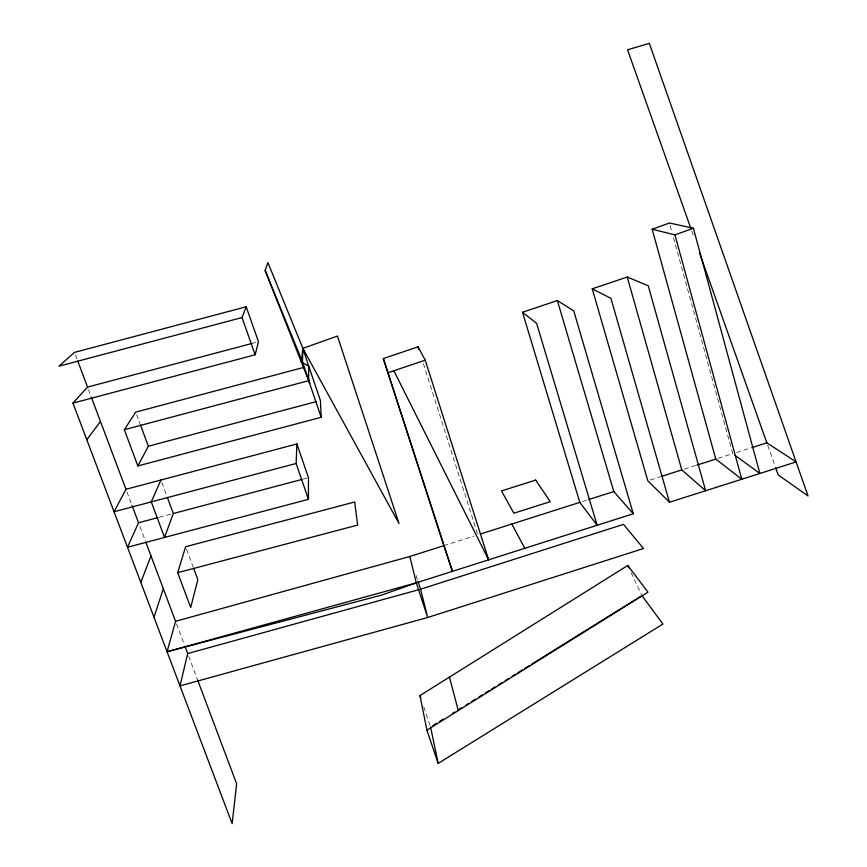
<?xml version="1.0" encoding="UTF-8"?>
<svg xmlns="http://www.w3.org/2000/svg" width="867" height="867" viewBox="0 0 867 867"><rect width="100%" height="100%" fill="white"/><g stroke="black" fill="none" stroke-linecap="round" stroke-linejoin="round"><path stroke-width="0.65" stroke-dasharray="4.33 3.25" d="M443.839 545.668L474.065 536.055M582.342 501.581L587.371 499.977M650.326 479.939L660.394 476.731M684.312 469.112L695.637 465.503M718.201 458.318L732.767 453.69L673.377 237.352M736.56 452.476L750.432 448.066M251.95 343.462L257.174 342.075M159.149 517.274L170.745 514.196M303.266 479.093L307.167 478.064M631.165 572.708L641.363 594.415M75.44 354.874L77.304 359.827M88.477 389.554L90.786 395.699M126.896 491.784L131.546 504.171M139.912 526.442L145.45 541.171M176.5 623.785L184.422 644.875M188.638 656.091L197.676 680.129M136.661 414.632L139.934 423.475M161.826 482.496L166.887 496.141M186.568 549.266L193.135 566.975M691.768 231.012L693.578 236.117M767.707 445.313L775.141 466.294M423.779 706.908L430.151 725.787M416.041 575.363L417.688 580.391M423.367 363.587L477.435 533.563M670.158 225.626L671.947 232.139"/><path stroke-width="1.3" d="M132.012 505.407L138.536 522.758L127.503 547.25L308.435 499.338L308.468 477.717L296.893 443.947L125.964 489.302L114.065 511.747L296.113 463.477L296.893 443.947M303.504 367.467L135.718 412.107L124.339 429.696L137.875 465.958L321.18 417.298L308.695 380.678L308.706 366.08L302.876 348.371L267.892 262.571L265.15 270.471L309.747 383.355L302.475 361.832L265.15 270.471M301.38 362.178L302.876 348.371L337.447 336.06L399.004 523.495L302.876 348.371L302.475 361.832L301.38 362.178L308.706 366.08L320.422 400.511L321.18 417.298M184.888 646.121L187.695 653.566L179.989 685.895L427.691 617.499L643.509 548.529L623.503 524.362L420.582 589.192L427.691 617.499L416.301 582.852L409.842 556.495L443.839 545.668L452.466 571.342L383.322 358.548L418.046 346.843L425.22 360.173L488.641 559.822L393.856 370.74M197.676 680.129L236.648 783.822L232.139 823.65L72.936 403.122L255.147 354.787L258.474 341.728L246.195 306.766L74.508 352.392L58.967 366.199L242.034 317.571L246.195 306.766M522.519 312.261L536.586 323.326L597.146 525.272L579.817 502.383L522.519 312.261L557.362 300.546L573.737 310.841L633.3 513.763L416.301 582.852L381.317 595.185L167.06 651.735L175.567 621.303L145.916 542.395M177.681 572.664L185.625 546.73L354.679 501.982L357.627 525.077L177.681 572.664L190.697 607.539L197.828 579.633L193.601 568.243M154.001 617.239L163.332 588.747M167.342 497.387L173.324 513.513L164.546 537.421L151.281 501.863L160.904 480.025M140.812 582.407L150.988 555.899M137.875 465.958L148.365 446.223L316.509 401.551M86.787 439.688L100.474 421.481M72.936 403.122L87.545 387.094L251.95 343.462M426.922 730.155L419.964 695.583L627.762 565.468L647.963 592.15L426.922 730.155L438.16 763.415L662.919 624.056L641.938 595.629L531.655 664.187M432.871 725.614L436.318 723.468M439.764 721.333L443.21 719.187M452.401 713.476L454.698 712.045M459.293 709.184L461.591 707.765M466.186 704.904L468.483 703.473M471.93 701.327L475.376 699.192M478.822 697.046L482.269 694.901M485.704 692.766L489.151 690.62M491.448 689.189L494.894 687.043M498.341 684.908L501.787 682.763M505.233 680.617L508.68 678.482M512.126 676.336L515.572 674.19M517.87 672.759L522.465 669.909M524.763 668.479L529.358 665.618M652.157 229.235L674.949 234.87L741.784 479.223L715.774 459.098L652.157 229.235L669.443 223.014L693.383 228.249L759.871 473.469L734.934 455.273M674.949 234.87L693.383 228.249M388.221 372.637L425.22 360.173M699.452 252.698L766.84 442.842L796.112 461.927L669.465 502.242L647.801 480.741L592.248 288.819L627.253 277.039L648.256 285.807L705.63 490.733L681.787 469.914L627.253 277.039M480.361 534.05L579.817 502.383M588.639 499.576L613.814 491.556L633.3 513.763M661.651 476.33L681.787 469.914M696.895 465.102L715.774 459.098M751.7 447.665L766.84 442.842M175.567 621.303L409.842 556.495M167.06 651.735L416.301 582.852M187.695 653.566L419.281 589.549M124.339 429.696L308.695 380.678M138.536 522.758L157.859 517.621M173.324 513.513L301.965 479.44M592.248 288.819L610.932 298.346L669.465 502.242M511.833 524.026L524.806 548.302M627.762 565.468L628.9 567.885M486.582 555.064L488.641 559.822M77.77 361.073L87.545 387.094M91.241 396.923L125.964 489.302M140.4 424.743L148.365 446.223M690.869 228.455L627.556 49.798L649.318 43.35L808.033 495.946L778.208 474.932L775.586 467.519M242.034 317.571L255.147 354.787M296.113 463.477L308.435 499.338M419.964 695.583L420.809 698.098M418.1 581.649L420.582 589.192M383.322 358.548L443.839 545.668M418.046 346.843L418.859 349.423M557.362 300.546L613.814 491.556M449.464 677.116L458.285 710.572M430.574 727.045L438.16 763.415M535.665 480.09L501.484 490.928L513.86 513.21L550.231 501.679L535.665 480.09"/></g></svg>
